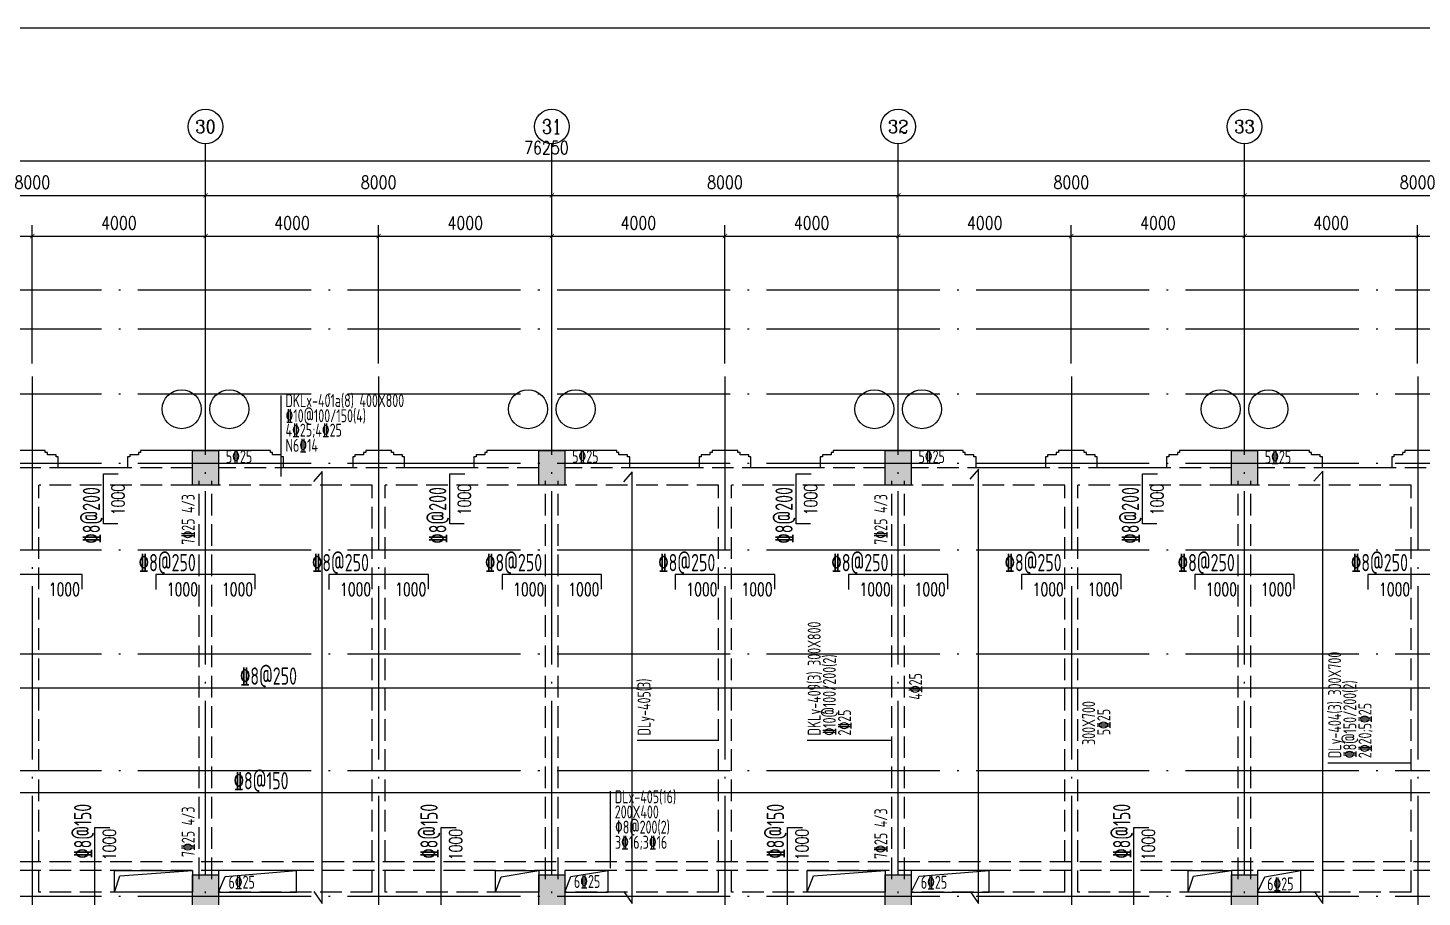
# Model space of a CAD drawing. Header units: millimetres. Extents: x 2998490 to 15040601, y 444546 to 7822218.
# Drawn here: x 14883870 to 14916075, y 7591853 to 7611914 of the extents above; entities that cross this region are included whole.
import ezdxf
from ezdxf.enums import TextEntityAlignment as Align

# ---------------------------------------------------------------- set-up
doc = ezdxf.new("R2010")
doc.units = ezdxf.units.MM
doc.header["$LTSCALE"] = 2000
doc.linetypes.add('DASH', pattern=[0.35, 0.25, -0.1])
doc.linetypes.add('DOTE', pattern=[2.42, 2, -0.2, 0.02, -0.2])
for name, color, linetype in [('3-AXIS', 3, 'Continuous'), ('3-AXIS_TEXT', 7, 'Continuous'), ('3-ban', 84, 'Continuous'), ('3-ban-rein', 1, 'Continuous'), ('3-ban-TEXT', 7, 'Continuous'), ('3-COLUMN-UP', 2, 'Continuous'), ('3-dote', 43, 'DOTE'), ('3-HATCH', 8, 'Continuous'), ('3-liang-rein-X', 54, 'Continuous'), ('3-liang-rein-Y', 130, 'Continuous'), ('3-liang-R截面-X', 50, 'Continuous'), ('3-liang-R截面-Y', 70, 'Continuous'), ('3-liang-s-1', 44, 'Continuous'), ('3-liang-xu', 120, 'DASH'), ('3-装饰线脚', 7, 'Continuous'), ('AXIS', 3, 'Continuous'), ('AXIS_TEXT', 7, 'Continuous'), ('图框', 7, 'Continuous')]:
    doc.layers.add(name, color=color, linetype=linetype)
doc.layers.add('3-零部件', color=73, linetype='Continuous', lineweight=5)
doc.styles.add('_TCH_AXIS', font='COMPLEX', dxfattribs={"bigfont": 'GBCBIG'})
doc.styles.add('COMPLEX', font='COMPLEX')
doc.styles.add('DIM_FONT', font='SIMPLEX', dxfattribs={"width": 0.8, "bigfont": 'HZTXT'})
doc.styles.add('TJ1', font='tj-romans1.shx', dxfattribs={"width": 0.8, "bigfont": 'tj-hztxt1.shx'})
doc.styles.add('TSSD_Rein', font='Tssdeng.shx', dxfattribs={"width": 0.7, "bigfont": 'hztxt.shx'})
doc.dimstyles.new('DIMN100', dxfattribs={"dimtxt": 300, "dimasz": 100, "dimexe": 250, "dimexo": 300, "dimgap": 150, "dimtad": 1, "dimdec": 0, "dimzin": 0, "dimdsep": 46, "dimtxsty": 'DIM_FONT', "dimblk": 'ARCHTICK', "dimcen": 0.09, "dimclrt": 7, "dimazin": 2, "dimtfac": 1, "dimtdec": 0, "dimtix": 1, "dimtmove": 2, "dimatfit": 3, "dimldrblk": 'ARCHTICK', "dimfxl": 0, "dimtolj": 1, "dimtzin": 0, "dimarcsym": 0})

# ---------------------------------------------------------------- blocks, each defined once
blk = doc.blocks.new('_ArchTick')
at = {"color": 0, "linetype": 'ByBlock', "const_width": 0.15}
blk.add_lwpolyline([(-0.5, -0.5), (0.5, 0.5)], dxfattribs=at)
blk = doc.blocks.new('*D650')
at = {"layer": 'AXIS', "color": 0, "lineweight": -2}
for p, q in [((14879972, 7606906), (14879972, 7608297)), ((14887972, 7606906), (14887972, 7608297)), ((14879972, 7608047), (14887972, 7608047))]:
    blk.add_line(p, q, dxfattribs=at)
at = {"layer": 'Defpoints', "color": 0}
for p in [(14887972, 7608047), (14879972, 7606606), (14887972, 7606606)]:
    blk.add_point(p, dxfattribs=at)
at = {"layer": 'AXIS', "color": 0, "lineweight": -2, "xscale": 100, "yscale": 100, "zscale": 100, "rotation": 180}
blk.add_blockref('_ArchTick', (14879972, 7608047), dxfattribs=at)
at = {"layer": 'AXIS', "color": 0, "lineweight": -2, "xscale": 100, "yscale": 100, "zscale": 100}
blk.add_blockref('_ArchTick', (14887972, 7608047), dxfattribs=at)
at = {"layer": 'AXIS', "color": 7, "insert": (14883972, 7608347), "char_height": 300, "attachment_point": 5, "style": 'DIM_FONT'}
blk.add_mtext('\\A1;8000', dxfattribs=at)
blk = doc.blocks.new('*D651')
at = {"layer": 'AXIS', "color": 0, "lineweight": -2}
for p, q in [((14887972, 7606906), (14887972, 7608297)), ((14895972, 7606906), (14895972, 7608297)), ((14887972, 7608047), (14895972, 7608047))]:
    blk.add_line(p, q, dxfattribs=at)
at = {"layer": 'Defpoints', "color": 0}
for p in [(14895972, 7608047), (14887972, 7606606), (14895972, 7606606)]:
    blk.add_point(p, dxfattribs=at)
at = {"layer": 'AXIS', "color": 0, "lineweight": -2, "xscale": 100, "yscale": 100, "zscale": 100, "rotation": 180}
blk.add_blockref('_ArchTick', (14887972, 7608047), dxfattribs=at)
at = {"layer": 'AXIS', "color": 0, "lineweight": -2, "xscale": 100, "yscale": 100, "zscale": 100}
blk.add_blockref('_ArchTick', (14895972, 7608047), dxfattribs=at)
at = {"layer": 'AXIS', "color": 7, "insert": (14891972, 7608347), "char_height": 300, "attachment_point": 5, "style": 'DIM_FONT'}
blk.add_mtext('\\A1;8000', dxfattribs=at)
blk = doc.blocks.new('*D652')
at = {"layer": 'AXIS', "color": 0, "lineweight": -2}
for p, q in [((14895972, 7606906), (14895972, 7608297)), ((14903972, 7606906), (14903972, 7608297)), ((14895972, 7608047), (14903972, 7608047))]:
    blk.add_line(p, q, dxfattribs=at)
at = {"layer": 'Defpoints', "color": 0}
for p in [(14903972, 7608047), (14895972, 7606606), (14903972, 7606606)]:
    blk.add_point(p, dxfattribs=at)
at = {"layer": 'AXIS', "color": 0, "lineweight": -2, "xscale": 100, "yscale": 100, "zscale": 100, "rotation": 180}
blk.add_blockref('_ArchTick', (14895972, 7608047), dxfattribs=at)
at = {"layer": 'AXIS', "color": 0, "lineweight": -2, "xscale": 100, "yscale": 100, "zscale": 100}
blk.add_blockref('_ArchTick', (14903972, 7608047), dxfattribs=at)
at = {"layer": 'AXIS', "color": 7, "insert": (14899972, 7608347), "char_height": 300, "attachment_point": 5, "style": 'DIM_FONT'}
blk.add_mtext('\\A1;8000', dxfattribs=at)
blk = doc.blocks.new('*D653')
at = {"layer": 'AXIS', "color": 0, "lineweight": -2}
for p, q in [((14903972, 7606906), (14903972, 7608297)), ((14911972, 7606906), (14911972, 7608297)), ((14903972, 7608047), (14911972, 7608047))]:
    blk.add_line(p, q, dxfattribs=at)
at = {"layer": 'Defpoints', "color": 0}
for p in [(14911972, 7608047), (14903972, 7606606), (14911972, 7606606)]:
    blk.add_point(p, dxfattribs=at)
at = {"layer": 'AXIS', "color": 0, "lineweight": -2, "xscale": 100, "yscale": 100, "zscale": 100, "rotation": 180}
blk.add_blockref('_ArchTick', (14903972, 7608047), dxfattribs=at)
at = {"layer": 'AXIS', "color": 0, "lineweight": -2, "xscale": 100, "yscale": 100, "zscale": 100}
blk.add_blockref('_ArchTick', (14911972, 7608047), dxfattribs=at)
at = {"layer": 'AXIS', "color": 7, "insert": (14907972, 7608347), "char_height": 300, "attachment_point": 5, "style": 'DIM_FONT'}
blk.add_mtext('\\A1;8000', dxfattribs=at)
blk = doc.blocks.new('*D654')
at = {"layer": 'AXIS', "color": 0, "lineweight": -2}
for p, q in [((14911972, 7606906), (14911972, 7608297)), ((14919972, 7606906), (14919972, 7608297)), ((14911972, 7608047), (14919972, 7608047))]:
    blk.add_line(p, q, dxfattribs=at)
at = {"layer": 'Defpoints', "color": 0}
for p in [(14919972, 7608047), (14911972, 7606606), (14919972, 7606606)]:
    blk.add_point(p, dxfattribs=at)
at = {"layer": 'AXIS', "color": 0, "lineweight": -2, "xscale": 100, "yscale": 100, "zscale": 100, "rotation": 180}
blk.add_blockref('_ArchTick', (14911972, 7608047), dxfattribs=at)
at = {"layer": 'AXIS', "color": 0, "lineweight": -2, "xscale": 100, "yscale": 100, "zscale": 100}
blk.add_blockref('_ArchTick', (14919972, 7608047), dxfattribs=at)
at = {"layer": 'AXIS', "color": 7, "insert": (14915972, 7608347), "char_height": 300, "attachment_point": 5, "style": 'DIM_FONT'}
blk.add_mtext('\\A1;8000', dxfattribs=at)
blk = doc.blocks.new('*D661')
at = {"layer": 'AXIS', "color": 0, "lineweight": -2}
for p, q in [((14857722, 7606106), (14857722, 7609097)), ((14857722, 7608847), (14933972, 7608847)), ((14933972, 7606106), (14933972, 7609097))]:
    blk.add_line(p, q, dxfattribs=at)
at = {"layer": 'Defpoints', "color": 0}
for p in [(14933972, 7608847), (14857722, 7605806), (14933972, 7605806)]:
    blk.add_point(p, dxfattribs=at)
at = {"layer": 'AXIS', "color": 0, "lineweight": -2, "xscale": 100, "yscale": 100, "zscale": 100, "rotation": 180}
blk.add_blockref('_ArchTick', (14857722, 7608847), dxfattribs=at)
at = {"layer": 'AXIS', "color": 0, "lineweight": -2, "xscale": 100, "yscale": 100, "zscale": 100}
blk.add_blockref('_ArchTick', (14933972, 7608847), dxfattribs=at)
at = {"layer": 'AXIS', "color": 7, "insert": (14895847, 7609147), "char_height": 300, "attachment_point": 5, "style": 'DIM_FONT'}
blk.add_mtext('\\A1;76250', dxfattribs=at)
blk = doc.blocks.new('_AXISO')
blk.add_circle((0, 0), 0.5)
at = {"layer": '3-AXIS_TEXT', "style": 'COMPLEX', "width": 1.041667}
blk.add_attdef('A', text='', height=0.56, dxfattribs=at).set_placement((-0.25, -0.28), (0.25, -0.28), align=Align.FIT)
blk = doc.blocks.new('*D1532')
at = {"layer": '3-零部件', "color": 0, "lineweight": -2}
for p, q in [((14879972, 7604804), (14879972, 7607359)), ((14883972, 7604168), (14883972, 7607359)), ((14879972, 7607109), (14883972, 7607109))]:
    blk.add_line(p, q, dxfattribs=at)
at = {"layer": 'Defpoints', "color": 0}
for p in [(14883972, 7607109), (14879972, 7604504), (14883972, 7603868)]:
    blk.add_point(p, dxfattribs=at)
at = {"layer": '3-零部件', "color": 0, "lineweight": -2, "xscale": 100, "yscale": 100, "zscale": 100, "rotation": 180}
blk.add_blockref('_ArchTick', (14879972, 7607109), dxfattribs=at)
at = {"layer": '3-零部件', "color": 0, "lineweight": -2, "xscale": 100, "yscale": 100, "zscale": 100}
blk.add_blockref('_ArchTick', (14883972, 7607109), dxfattribs=at)
at = {"layer": '3-零部件', "color": 7, "insert": (14881972, 7607409), "char_height": 300, "attachment_point": 5, "style": 'DIM_FONT'}
blk.add_mtext('\\A1;4000', dxfattribs=at)
blk = doc.blocks.new('*D1533')
at = {"layer": '3-零部件', "color": 0, "lineweight": -2}
for p, q in [((14883972, 7604168), (14883972, 7607359)), ((14887972, 7605601), (14887972, 7607359)), ((14883972, 7607109), (14887972, 7607109))]:
    blk.add_line(p, q, dxfattribs=at)
at = {"layer": 'Defpoints', "color": 0}
for p in [(14887972, 7607109), (14887972, 7605301), (14883972, 7603868)]:
    blk.add_point(p, dxfattribs=at)
at = {"layer": '3-零部件', "color": 0, "lineweight": -2, "xscale": 100, "yscale": 100, "zscale": 100, "rotation": 180}
blk.add_blockref('_ArchTick', (14883972, 7607109), dxfattribs=at)
at = {"layer": '3-零部件', "color": 0, "lineweight": -2, "xscale": 100, "yscale": 100, "zscale": 100}
blk.add_blockref('_ArchTick', (14887972, 7607109), dxfattribs=at)
at = {"layer": '3-零部件', "color": 7, "insert": (14885972, 7607409), "char_height": 300, "attachment_point": 5, "style": 'DIM_FONT'}
blk.add_mtext('\\A1;4000', dxfattribs=at)
blk = doc.blocks.new('*D1534')
at = {"layer": '3-零部件', "color": 0, "lineweight": -2}
for p, q in [((14887972, 7605601), (14887972, 7607359)), ((14891972, 7604168), (14891972, 7607359)), ((14887972, 7607109), (14891972, 7607109))]:
    blk.add_line(p, q, dxfattribs=at)
at = {"layer": 'Defpoints', "color": 0}
for p in [(14891972, 7607109), (14887972, 7605301), (14891972, 7603868)]:
    blk.add_point(p, dxfattribs=at)
at = {"layer": '3-零部件', "color": 0, "lineweight": -2, "xscale": 100, "yscale": 100, "zscale": 100, "rotation": 180}
blk.add_blockref('_ArchTick', (14887972, 7607109), dxfattribs=at)
at = {"layer": '3-零部件', "color": 0, "lineweight": -2, "xscale": 100, "yscale": 100, "zscale": 100}
blk.add_blockref('_ArchTick', (14891972, 7607109), dxfattribs=at)
at = {"layer": '3-零部件', "color": 7, "insert": (14889972, 7607409), "char_height": 300, "attachment_point": 5, "style": 'DIM_FONT'}
blk.add_mtext('\\A1;4000', dxfattribs=at)
blk = doc.blocks.new('*D1535')
at = {"layer": '3-零部件', "color": 0, "lineweight": -2}
for p, q in [((14891972, 7604168), (14891972, 7607359)), ((14895972, 7605263), (14895972, 7607359)), ((14891972, 7607109), (14895972, 7607109))]:
    blk.add_line(p, q, dxfattribs=at)
at = {"layer": 'Defpoints', "color": 0}
for p in [(14895972, 7607109), (14895972, 7604963), (14891972, 7603868)]:
    blk.add_point(p, dxfattribs=at)
at = {"layer": '3-零部件', "color": 0, "lineweight": -2, "xscale": 100, "yscale": 100, "zscale": 100, "rotation": 180}
blk.add_blockref('_ArchTick', (14891972, 7607109), dxfattribs=at)
at = {"layer": '3-零部件', "color": 0, "lineweight": -2, "xscale": 100, "yscale": 100, "zscale": 100}
blk.add_blockref('_ArchTick', (14895972, 7607109), dxfattribs=at)
at = {"layer": '3-零部件', "color": 7, "insert": (14893972, 7607409), "char_height": 300, "attachment_point": 5, "style": 'DIM_FONT'}
blk.add_mtext('\\A1;4000', dxfattribs=at)
blk = doc.blocks.new('*D1536')
at = {"layer": '3-零部件', "color": 0, "lineweight": -2}
for p, q in [((14895972, 7605263), (14895972, 7607359)), ((14899972, 7604168), (14899972, 7607359)), ((14895972, 7607109), (14899972, 7607109))]:
    blk.add_line(p, q, dxfattribs=at)
at = {"layer": 'Defpoints', "color": 0}
for p in [(14899972, 7607109), (14895972, 7604963), (14899972, 7603868)]:
    blk.add_point(p, dxfattribs=at)
at = {"layer": '3-零部件', "color": 0, "lineweight": -2, "xscale": 100, "yscale": 100, "zscale": 100, "rotation": 180}
blk.add_blockref('_ArchTick', (14895972, 7607109), dxfattribs=at)
at = {"layer": '3-零部件', "color": 0, "lineweight": -2, "xscale": 100, "yscale": 100, "zscale": 100}
blk.add_blockref('_ArchTick', (14899972, 7607109), dxfattribs=at)
at = {"layer": '3-零部件', "color": 7, "insert": (14897972, 7607409), "char_height": 300, "attachment_point": 5, "style": 'DIM_FONT'}
blk.add_mtext('\\A1;4000', dxfattribs=at)
blk = doc.blocks.new('*D1537')
at = {"layer": '3-零部件', "color": 0, "lineweight": -2}
for p, q in [((14899972, 7604168), (14899972, 7607359)), ((14903972, 7605701), (14903972, 7607359)), ((14899972, 7607109), (14903972, 7607109))]:
    blk.add_line(p, q, dxfattribs=at)
at = {"layer": 'Defpoints', "color": 0}
for p in [(14903972, 7607109), (14903972, 7605401), (14899972, 7603868)]:
    blk.add_point(p, dxfattribs=at)
at = {"layer": '3-零部件', "color": 0, "lineweight": -2, "xscale": 100, "yscale": 100, "zscale": 100, "rotation": 180}
blk.add_blockref('_ArchTick', (14899972, 7607109), dxfattribs=at)
at = {"layer": '3-零部件', "color": 0, "lineweight": -2, "xscale": 100, "yscale": 100, "zscale": 100}
blk.add_blockref('_ArchTick', (14903972, 7607109), dxfattribs=at)
at = {"layer": '3-零部件', "color": 7, "insert": (14901972, 7607409), "char_height": 300, "attachment_point": 5, "style": 'DIM_FONT'}
blk.add_mtext('\\A1;4000', dxfattribs=at)
blk = doc.blocks.new('*D1538')
at = {"layer": '3-零部件', "color": 0, "lineweight": -2}
for p, q in [((14903972, 7605701), (14903972, 7607359)), ((14907972, 7604168), (14907972, 7607359)), ((14903972, 7607109), (14907972, 7607109))]:
    blk.add_line(p, q, dxfattribs=at)
at = {"layer": 'Defpoints', "color": 0}
for p in [(14907972, 7607109), (14903972, 7605401), (14907972, 7603868)]:
    blk.add_point(p, dxfattribs=at)
at = {"layer": '3-零部件', "color": 0, "lineweight": -2, "xscale": 100, "yscale": 100, "zscale": 100, "rotation": 180}
blk.add_blockref('_ArchTick', (14903972, 7607109), dxfattribs=at)
at = {"layer": '3-零部件', "color": 0, "lineweight": -2, "xscale": 100, "yscale": 100, "zscale": 100}
blk.add_blockref('_ArchTick', (14907972, 7607109), dxfattribs=at)
at = {"layer": '3-零部件', "color": 7, "insert": (14905972, 7607409), "char_height": 300, "attachment_point": 5, "style": 'DIM_FONT'}
blk.add_mtext('\\A1;4000', dxfattribs=at)
blk = doc.blocks.new('*D1539')
at = {"layer": '3-零部件', "color": 0, "lineweight": -2}
for p, q in [((14907972, 7604168), (14907972, 7607359)), ((14911972, 7605575), (14911972, 7607359)), ((14907972, 7607109), (14911972, 7607109))]:
    blk.add_line(p, q, dxfattribs=at)
at = {"layer": 'Defpoints', "color": 0}
for p in [(14911972, 7607109), (14911972, 7605275), (14907972, 7603868)]:
    blk.add_point(p, dxfattribs=at)
at = {"layer": '3-零部件', "color": 0, "lineweight": -2, "xscale": 100, "yscale": 100, "zscale": 100, "rotation": 180}
blk.add_blockref('_ArchTick', (14907972, 7607109), dxfattribs=at)
at = {"layer": '3-零部件', "color": 0, "lineweight": -2, "xscale": 100, "yscale": 100, "zscale": 100}
blk.add_blockref('_ArchTick', (14911972, 7607109), dxfattribs=at)
at = {"layer": '3-零部件', "color": 7, "insert": (14909972, 7607409), "char_height": 300, "attachment_point": 5, "style": 'DIM_FONT'}
blk.add_mtext('\\A1;4000', dxfattribs=at)
blk = doc.blocks.new('*D1540')
at = {"layer": '3-零部件', "color": 0, "lineweight": -2}
for p, q in [((14911972, 7605575), (14911972, 7607359)), ((14915972, 7604168), (14915972, 7607359)), ((14911972, 7607109), (14915972, 7607109))]:
    blk.add_line(p, q, dxfattribs=at)
at = {"layer": 'Defpoints', "color": 0}
for p in [(14915972, 7607109), (14911972, 7605275), (14915972, 7603868)]:
    blk.add_point(p, dxfattribs=at)
at = {"layer": '3-零部件', "color": 0, "lineweight": -2, "xscale": 100, "yscale": 100, "zscale": 100, "rotation": 180}
blk.add_blockref('_ArchTick', (14911972, 7607109), dxfattribs=at)
at = {"layer": '3-零部件', "color": 0, "lineweight": -2, "xscale": 100, "yscale": 100, "zscale": 100}
blk.add_blockref('_ArchTick', (14915972, 7607109), dxfattribs=at)
at = {"layer": '3-零部件', "color": 7, "insert": (14913972, 7607409), "char_height": 300, "attachment_point": 5, "style": 'DIM_FONT'}
blk.add_mtext('\\A1;4000', dxfattribs=at)
blk = doc.blocks.new('*D1541')
at = {"layer": '3-零部件', "color": 0, "lineweight": -2}
for p, q in [((14915972, 7604168), (14915972, 7607359)), ((14919972, 7605639), (14919972, 7607359)), ((14915972, 7607109), (14919972, 7607109))]:
    blk.add_line(p, q, dxfattribs=at)
at = {"layer": 'Defpoints', "color": 0}
for p in [(14919972, 7607109), (14919972, 7605339), (14915972, 7603868)]:
    blk.add_point(p, dxfattribs=at)
at = {"layer": '3-零部件', "color": 0, "lineweight": -2, "xscale": 100, "yscale": 100, "zscale": 100, "rotation": 180}
blk.add_blockref('_ArchTick', (14915972, 7607109), dxfattribs=at)
at = {"layer": '3-零部件', "color": 0, "lineweight": -2, "xscale": 100, "yscale": 100, "zscale": 100}
blk.add_blockref('_ArchTick', (14919972, 7607109), dxfattribs=at)
at = {"layer": '3-零部件', "color": 7, "insert": (14917972, 7607409), "char_height": 300, "attachment_point": 5, "style": 'DIM_FONT'}
blk.add_mtext('\\A1;4000', dxfattribs=at)

msp = doc.modelspace()

# ---------------------------------------------------------------- hatches: boundary and pattern name
at = {"layer": '3-HATCH'}
for points in [[(14888272.2, 7601363.1), (14887672.2, 7601363.1), (14887672.2, 7602163.1), (14888272.2, 7602163.1)], [(14896272.2, 7601363.1), (14895672.2, 7601363.1), (14895672.2, 7602163.1), (14896272.2, 7602163.1)], [(14904272.2, 7601363.1), (14903672.2, 7601363.1), (14903672.2, 7602163.1), (14904272.2, 7602163.1)], [(14912272.2, 7601363.1), (14911672.2, 7601363.1), (14911672.2, 7602163.1), (14912272.2, 7602163.1)], [(14888272.2, 7591563.1), (14887672.2, 7591563.1), (14887672.2, 7592363.1), (14888272.2, 7592363.1)], [(14896272.2, 7591563.1), (14895672.2, 7591563.1), (14895672.2, 7592363.1), (14896272.2, 7592363.1)], [(14904272.2, 7591563.1), (14903672.2, 7591563.1), (14903672.2, 7592363.1), (14904272.2, 7592363.1)], [(14912272.2, 7591563.1), (14911672.2, 7591563.1), (14911672.2, 7592363.1), (14912272.2, 7592363.1)]]:
    msp.add_hatch(color=256, dxfattribs=at).paths.add_polyline_path(points)

# ---------------------------------------------------------------- linework, layer by layer
at = {"layer": '3-AXIS', "color": 15, "linetype": 'DOTE'}
for p, q in [((14887972.2, 7577863.1), (14887972.2, 7606518)), ((14895972.2, 7577863.1), (14895972.2, 7606518)), ((14903972.2, 7577863.1), (14903972.2, 7606518)), ((14911972.2, 7577863.1), (14911972.2, 7606518)), ((14933972.2, 7605863.1), (14854749, 7605863.1)), ((14933972.2, 7604963.1), (14854749, 7604963.1)), ((14933972.2, 7603463.1), (14854749, 7603463.1)), ((14933972.2, 7601863.1), (14854749, 7601863.1)), ((14933972.2, 7599863.1), (14854749, 7599863.1)), ((14933972.2, 7597463.1), (14854749, 7597463.1)), ((14933972.2, 7594763.1), (14854749, 7594763.1)), ((14933972.2, 7591863.1), (14854749, 7591863.1))]:
    msp.add_line(p, q, dxfattribs=at)
at = {"layer": '3-ban-rein'}
for points in [[(14885950.7, 7600470.6), (14885612.8, 7600470.6), (14885612.8, 7601620.6), (14885958.8, 7601620.6)], [(14890473.5, 7591979.2), (14890666.9, 7591705.5), (14890666.9, 7601673.8), (14890463.8, 7601444.4)], [(14893950.7, 7600470.6), (14893612.8, 7600470.6), (14893612.8, 7601620.6), (14893958.8, 7601620.6)], [(14897634.5, 7591979.2), (14897828, 7591705.5), (14897828, 7601666.8), (14897624.9, 7601437.4)], [(14901950.7, 7600470.6), (14901612.8, 7600470.6), (14901612.8, 7601620.6), (14901958.8, 7601620.6)], [(14905634.5, 7591979.2), (14905828, 7591705.5), (14905828, 7601730.3), (14905624.9, 7601500.9)], [(14909950.7, 7600470.6), (14909612.8, 7600470.6), (14909612.8, 7601620.6), (14909958.8, 7601620.6)], [(14913584.5, 7591979.2), (14913778, 7591705.5), (14913778, 7601684.2), (14913574.9, 7601454.9)], [(14885122.3, 7598957.4), (14885122.3, 7599295.3), (14882822.3, 7599295.3), (14882822.3, 7598949.3)], [(14889122.3, 7598957.4), (14889122.3, 7599295.3), (14886822.3, 7599295.3), (14886822.3, 7598949.3)], [(14893122.3, 7598957.4), (14893122.3, 7599295.3), (14890822.3, 7599295.3), (14890822.3, 7598949.3)], [(14897122.3, 7598957.4), (14897122.3, 7599295.3), (14894822.3, 7599295.3), (14894822.3, 7598949.3)], [(14901122.3, 7598957.4), (14901122.3, 7599295.3), (14898822.3, 7599295.3), (14898822.3, 7598949.3)], [(14905122.3, 7598957.4), (14905122.3, 7599295.3), (14902822.3, 7599295.3), (14902822.3, 7598949.3)], [(14909122.3, 7598957.4), (14909122.3, 7599295.3), (14906822.3, 7599295.3), (14906822.3, 7598949.3)], [(14913122.3, 7598957.4), (14913122.3, 7599295.3), (14910822.3, 7599295.3), (14910822.3, 7598949.3)], [(14917122.3, 7598957.4), (14917122.3, 7599295.3), (14914822.3, 7599295.3), (14914822.3, 7598949.3)], [(14921361.6, 7596339.1), (14921361.6, 7596677), (14857525, 7596677), (14857525, 7596331)], [(14919910.3, 7594454.9), (14920184, 7594261.5), (14857522.9, 7594261.5), (14857752.2, 7594464.6)], [(14885750.8, 7590663.1), (14885412.9, 7590663.1), (14885412.9, 7593460.7), (14885758.9, 7593460.7)], [(14893750.8, 7590663.1), (14893412.9, 7590663.1), (14893412.9, 7593460.7), (14893758.9, 7593460.7)], [(14901750.8, 7590663.1), (14901412.9, 7590663.1), (14901412.9, 7593460.7), (14901758.9, 7593460.7)], [(14909750.8, 7590663.1), (14909412.9, 7590663.1), (14909412.9, 7593460.7), (14909758.9, 7593460.7)]]:
    msp.add_lwpolyline(points, dxfattribs=at)
at = {"layer": '3-COLUMN-UP'}
for points in [[(14888272.2, 7601363.1), (14887672.2, 7601363.1), (14887672.2, 7602163.1), (14888272.2, 7602163.1)], [(14896272.2, 7601363.1), (14895672.2, 7601363.1), (14895672.2, 7602163.1), (14896272.2, 7602163.1)], [(14904272.2, 7601363.1), (14903672.2, 7601363.1), (14903672.2, 7602163.1), (14904272.2, 7602163.1)], [(14912272.2, 7601363.1), (14911672.2, 7601363.1), (14911672.2, 7602163.1), (14912272.2, 7602163.1)], [(14888272.2, 7591563.1), (14887672.2, 7591563.1), (14887672.2, 7592363.1), (14888272.2, 7592363.1)], [(14896272.2, 7591563.1), (14895672.2, 7591563.1), (14895672.2, 7592363.1), (14896272.2, 7592363.1)], [(14904272.2, 7591563.1), (14903672.2, 7591563.1), (14903672.2, 7592363.1), (14904272.2, 7592363.1)], [(14912272.2, 7591563.1), (14911672.2, 7591563.1), (14911672.2, 7592363.1), (14912272.2, 7592363.1)]]:
    msp.add_lwpolyline(points, close=True, dxfattribs=at)
at = {"layer": '3-dote'}
for p, q in [((14883972.2, 7603868.3), (14883972.2, 7575686.7)), ((14891972.2, 7603868.3), (14891972.2, 7575686.7)), ((14899972.2, 7603868.3), (14899972.2, 7575686.7)), ((14907972.2, 7603868.3), (14907972.2, 7575686.7)), ((14915972.2, 7603868.3), (14915972.2, 7575686.7))]:
    msp.add_line(p, q, dxfattribs=at)
at = {"layer": '3-liang-R截面-X'}
for p, q in [((14889708.7, 7603429.9), (14889708.7, 7601563.1)), ((14897318.3, 7594297.8), (14897318.3, 7592520.7))]:
    msp.add_line(p, q, dxfattribs=at)
at = {"layer": '3-liang-R截面-Y'}
for p, q in [((14897942.1, 7595477.3), (14899822.1, 7595477.3)), ((14901873.3, 7595477.3), (14903822.2, 7595477.3)), ((14913895.6, 7594955.2), (14915822.1, 7594955.2))]:
    msp.add_line(p, q, dxfattribs=at)
at = {"layer": '3-liang-s-1'}
for points in [[(14887972.1, 7602163.1), (14886472.1, 7602163.1), (14886472.1, 7602113.1), (14886422.1, 7602113.1), (14886422.1, 7602063.1), (14886222.1, 7602063.1), (14886222.1, 7602013.1), (14886172.1, 7602013.1), (14886172.1, 7601763.1), (14884572.1, 7601763.1), (14884572.1, 7602013.1), (14884522.1, 7602013.1), (14884522.1, 7602063.1), (14884322.1, 7602063.1), (14884322.1, 7602113.1), (14884272.1, 7602113.1), (14884272.1, 7602163.1), (14883672.1, 7602163.1)], [(14895972.1, 7602163.1), (14894472.1, 7602163.1), (14894472.1, 7602113.1), (14894422.1, 7602113.1), (14894422.1, 7602063.1), (14894222.1, 7602063.1), (14894222.1, 7602013.1), (14894172.1, 7602013.1), (14894172.1, 7601763.1), (14892572.1, 7601763.1), (14892572.1, 7602013.1), (14892522.1, 7602013.1), (14892522.1, 7602063.1), (14892322.1, 7602063.1), (14892322.1, 7602113.1), (14892272.1, 7602113.1), (14892272.1, 7602163.1), (14891672.1, 7602163.1), (14891672.1, 7602113.1), (14891622.1, 7602113.1), (14891622.1, 7602063.1), (14891422.1, 7602063.1), (14891422.1, 7602013.1), (14891372.1, 7602013.1), (14891372.1, 7601763.1), (14889772.1, 7601763.1), (14889772.1, 7602013.1), (14889722.1, 7602013.1), (14889722.1, 7602063.1), (14889522.1, 7602063.4), (14889522.1, 7602113.1), (14889472.1, 7602113.1), (14889472.1, 7602163.1), (14887972.1, 7602163.1)], [(14903972.1, 7602163.1), (14902472.1, 7602163.1), (14902472.1, 7602113.1), (14902422.1, 7602113.1), (14902422.1, 7602063.1), (14902222.1, 7602063.1), (14902222.1, 7602013.1), (14902172.1, 7602013.1), (14902172.1, 7601763.1), (14900572.1, 7601763.1), (14900572.1, 7602013.1), (14900522.1, 7602013.1), (14900522.1, 7602063.1), (14900322.1, 7602063.1), (14900322.1, 7602113.1), (14900272.1, 7602113.1), (14900272.1, 7602163.1), (14899672.1, 7602163.1), (14899672.1, 7602113.1), (14899622.1, 7602113.1), (14899622.1, 7602063.1), (14899422.1, 7602063.1), (14899422.1, 7602013.1), (14899372.1, 7602013.1), (14899372.1, 7601763.1), (14897772.1, 7601763.1), (14897772.1, 7602013.1), (14897722.1, 7602013.1), (14897722.1, 7602063.1), (14897522.1, 7602063.4), (14897522.1, 7602113.1), (14897472.1, 7602113.1), (14897472.1, 7602163.1), (14895972.1, 7602163.1)], [(14911972.1, 7602163.1), (14910472.1, 7602163.1), (14910472.1, 7602113.1), (14910422.1, 7602113.1), (14910422.1, 7602063.1), (14910222.1, 7602063.1), (14910222.1, 7602013.1), (14910172.1, 7602013.1), (14910172.1, 7601763.1), (14908572.1, 7601763.1), (14908572.1, 7602013.1), (14908522.1, 7602013.1), (14908522.1, 7602063.1), (14908322.1, 7602063.1), (14908322.1, 7602113.1), (14908272.1, 7602113.1), (14908272.1, 7602163.1), (14907672.1, 7602163.1), (14907672.1, 7602113.1), (14907622.1, 7602113.1), (14907622.1, 7602063.1), (14907422.1, 7602063.1), (14907422.1, 7602013.1), (14907372.1, 7602013.1), (14907372.1, 7601763.1), (14905772.1, 7601763.1), (14905772.1, 7602013.1), (14905722.1, 7602013.1), (14905722.1, 7602063.1), (14905522.1, 7602063.4), (14905522.1, 7602113.1), (14905472.1, 7602113.1), (14905472.1, 7602163.1), (14903972.1, 7602163.1)], [(14916272.1, 7602163.1), (14915672.1, 7602163.1), (14915672.1, 7602113.1), (14915622.1, 7602113.1), (14915622.1, 7602063.1), (14915422.1, 7602063.1), (14915422.1, 7602013.1), (14915372.1, 7602013.1), (14915372.1, 7601763.1), (14913772.1, 7601763.1), (14913772.1, 7602013.1), (14913722.1, 7602013.1), (14913722.1, 7602063.1), (14913522.1, 7602063.4), (14913522.1, 7602113.1), (14913472.1, 7602113.1), (14913472.1, 7602163.1), (14911972.1, 7602163.1)], [(14885872.2, 7591963.1), (14885996.6, 7592342.7), (14887672.2, 7592463.1)], [(14888272.2, 7591963.1), (14888425.9, 7592331.8), (14890072.2, 7592463.1)], [(14894672.2, 7591963.1), (14894802.4, 7592322.8), (14895672.2, 7592463.1)], [(14896272.2, 7591963.1), (14896414, 7592325.7), (14897272.2, 7592463.1)], [(14901872.2, 7591963.1), (14902016.6, 7592346.3), (14903672.2, 7592463.1)], [(14904272.2, 7591963.1), (14904460.9, 7592337.4), (14906072.2, 7592463.1)], [(14910672.2, 7591963.1), (14910791.6, 7592338.8), (14911672.2, 7592463.1)], [(14912272.2, 7591963.1), (14912440.5, 7592319.5), (14913272.2, 7592463.1)]]:
    msp.add_lwpolyline(points, dxfattribs=at)
for points in [[(14885872.2, 7592463.1), (14887672.2, 7592463.1), (14887672.2, 7591963.1), (14885872.2, 7591963.1)], [(14888272.2, 7591963.1), (14890072.2, 7591963.1), (14890072.2, 7592463.1), (14888272.2, 7592463.1)], [(14895672.2, 7591963.1), (14894672.2, 7591963.1), (14894672.2, 7592463.1), (14895672.2, 7592463.1)], [(14896272.2, 7591963.1), (14897272.2, 7591963.1), (14897272.2, 7592463.1), (14896272.2, 7592463.1)], [(14901872.2, 7592463.1), (14903672.2, 7592463.1), (14903672.2, 7591963.1), (14901872.2, 7591963.1)], [(14904272.2, 7591963.1), (14906072.2, 7591963.1), (14906072.2, 7592463.1), (14904272.2, 7592463.1)], [(14910672.2, 7592463.1), (14911672.2, 7592463.1), (14911672.2, 7591963.1), (14910672.2, 7591963.1)], [(14912272.2, 7591963.1), (14913272.2, 7591963.1), (14913272.2, 7592463.1), (14912272.2, 7592463.1)]]:
    msp.add_lwpolyline(points, close=True, dxfattribs=at)
at = {"layer": '3-liang-xu'}
for p, q in [((14887672.2, 7601763.1), (14880272.2, 7601763.1)), ((14895672.2, 7601763.1), (14888272.2, 7601763.1)), ((14903672.2, 7601763.1), (14896272.2, 7601763.1)), ((14911672.2, 7601763.1), (14904272.2, 7601763.1)), ((14919672.2, 7601763.1), (14912272.2, 7601763.1)), ((14887822.2, 7592263.1), (14887822.2, 7601463.1)), ((14888122.2, 7592263.1), (14888122.2, 7601463.1)), ((14895822.2, 7592263.1), (14895822.2, 7601463.1)), ((14896122.2, 7592263.1), (14896122.2, 7601463.1)), ((14903822.2, 7592263.1), (14903822.2, 7601463.1)), ((14904122.2, 7592263.1), (14904122.2, 7601463.1)), ((14911822.2, 7592263.1), (14911822.2, 7601463.1)), ((14912122.2, 7592263.1), (14912122.2, 7601463.1)), ((14887672.2, 7601363.1), (14884122.2, 7601363.1)), ((14884122.2, 7591963.1), (14884122.2, 7601363.1)), ((14891822.2, 7601363.1), (14888272.2, 7601363.1)), ((14891822.2, 7591963.1), (14891822.2, 7601363.1)), ((14895672.2, 7601363.1), (14892122.2, 7601363.1)), ((14892122.2, 7591963.1), (14892122.2, 7601363.1)), ((14899822.2, 7601363.1), (14896272.2, 7601363.1)), ((14899822.2, 7591963.1), (14899822.2, 7601363.1)), ((14903672.2, 7601363.1), (14900122.2, 7601363.1)), ((14900122.2, 7591963.1), (14900122.2, 7601363.1)), ((14907822.2, 7601363.1), (14904272.2, 7601363.1)), ((14907822.2, 7591963.1), (14907822.2, 7601363.1)), ((14911672.2, 7601363.1), (14908122.2, 7601363.1)), ((14908122.2, 7591963.1), (14908122.2, 7601363.1)), ((14915822.2, 7601363.1), (14912272.2, 7601363.1)), ((14915822.2, 7591963.1), (14915822.2, 7601363.1)), ((14919872.2, 7592663.1), (14857722.2, 7592663.1)), ((14919872.2, 7592463.1), (14857722.2, 7592463.1)), ((14887672.2, 7591963.1), (14884122.2, 7591963.1)), ((14891822.2, 7591963.1), (14888272.2, 7591963.1)), ((14895672.2, 7591963.1), (14892122.2, 7591963.1)), ((14899822.2, 7591963.1), (14896272.2, 7591963.1)), ((14903672.2, 7591963.1), (14900122.2, 7591963.1)), ((14907822.2, 7591963.1), (14904272.2, 7591963.1)), ((14911672.2, 7591963.1), (14908122.2, 7591963.1)), ((14915822.2, 7591963.1), (14912272.2, 7591963.1))]:
    msp.add_line(p, q, dxfattribs=at)
at = {"layer": '3-装饰线脚'}
for centre in [(14887422.2, 7603113.1), (14888522.2, 7603113.1), (14895422.2, 7603113.1), (14896522.2, 7603113.1), (14903422.2, 7603113.1), (14904522.2, 7603113.1), (14911422.2, 7603113.1), (14912522.2, 7603113.1)]:
    msp.add_circle(centre, 450, dxfattribs=at)
at = {"layer": 'AXIS'}
for p, q in [((14887972.2, 7606606.3), (14887972.2, 7609235.8)), ((14895972.2, 7606606.3), (14895972.2, 7609235.8)), ((14903972.2, 7606606.3), (14903972.2, 7609235.8)), ((14911972.2, 7606606.3), (14911972.2, 7609235.8))]:
    msp.add_line(p, q, dxfattribs=at)
at = {"layer": '图框'}
msp.add_line((14844494.6, 7611913.6), (14951894.6, 7611913.6), dxfattribs=at)

# ---------------------------------------------------------------- block references
at = {"layer": 'AXIS'}
ref = msp.add_blockref('_AXISO', (14887972.2, 7609635.8), dxfattribs=dict(at, xscale=800, yscale=800, zscale=800))
ref.add_attrib('A', '30', dxfattribs={"layer": 'AXIS_TEXT', "height": 300.65, "style": '_TCH_AXIS'}).set_placement((14887736, 7609485.5), (14888208.4, 7609485.5), align=Align.FIT)
ref = msp.add_blockref('_AXISO', (14895972.2, 7609635.8), dxfattribs=dict(at, xscale=800, yscale=800, zscale=800))
ref.add_attrib('A', '31', dxfattribs={"layer": 'AXIS_TEXT', "height": 336, "style": '_TCH_AXIS'}).set_placement((14895748.2, 7609467.8), (14896196.2, 7609467.8), align=Align.FIT)
ref = msp.add_blockref('_AXISO', (14903972.2, 7609635.8), dxfattribs=dict(at, xscale=800, yscale=800, zscale=800))
ref.add_attrib('A', '32', dxfattribs={"layer": 'AXIS_TEXT', "height": 300.65, "style": '_TCH_AXIS'}).set_placement((14903736, 7609485.5), (14904208.4, 7609485.5), align=Align.FIT)
ref = msp.add_blockref('_AXISO', (14911972.2, 7609635.8), dxfattribs=dict(at, xscale=800, yscale=800, zscale=800))
ref.add_attrib('A', '33', dxfattribs={"layer": 'AXIS_TEXT', "height": 300.65, "style": '_TCH_AXIS'}).set_placement((14911736, 7609485.5), (14912208.4, 7609485.5), align=Align.FIT)

# ---------------------------------------------------------------- texts
at = {"layer": '3-ban', "style": 'TSSD_Rein', "width": 0.7}
for s, rotation, p in [('%%1328@200', 89.99419, (14885535.7, 7600009.5, -5065)), ('%%1328@200', 89.99419, (14893535.7, 7600009.5, -5065)), ('%%1328@200', 89.99419, (14901535.7, 7600009.5, -5065)), ('%%1328@200', 89.99419, (14909535.7, 7600009.5, -5065)), ('%%1328@250', 0.00581, (14886429.8, 7599372.3, -5065)), ('%%1328@250', 0.00581, (14890429.8, 7599372.3, -5065)), ('%%1328@250', 0.00581, (14894429.8, 7599372.3, -5065)), ('%%1328@250', 0.00581, (14898429.8, 7599372.3, -5065)), ('%%1328@250', 0.00581, (14902429.8, 7599372.3, -5065)), ('%%1328@250', 0.00581, (14906429.8, 7599372.3, -5065)), ('%%1328@250', 0.00581, (14910429.8, 7599372.3, -5065)), ('%%1328@250', 0.00581, (14914429.8, 7599372.3, -5065)), ('%%1328@250', 0.00581, (14888767.6, 7596753.9, -5065)), ('%%1328@150', 0.00581, (14888620.7, 7594338.4, -5065)), ('%%1328@150', 89.99419, (14885335.8, 7592736.7, -5065)), ('%%1328@150', 89.99419, (14893335.8, 7592736.7, -5065)), ('%%1328@150', 89.99419, (14901335.8, 7592736.7, -5065)), ('%%1328@150', 89.99419, (14909335.8, 7592736.7, -5065))]:
    msp.add_text(s, height=400, rotation=rotation, dxfattribs=at).set_placement(p)
at = {"layer": '3-ban-TEXT', "style": 'TJ1', "width": 0.7}
for p in [(14886102.7, 7600667.6), (14894102.7, 7600667.6), (14902102.7, 7600667.6), (14910102.7, 7600667.6), (14885902.7, 7592705.7), (14893902.7, 7592705.7), (14901902.7, 7592705.7), (14909902.7, 7592705.7)]:
    msp.add_text('1000', height=300, rotation=90, dxfattribs=at).set_placement(p)
for p in [(14884351.9, 7598805.4), (14887078.9, 7598805.4), (14888351.9, 7598805.4), (14891078.9, 7598805.4), (14892351.9, 7598805.4), (14895078.9, 7598805.4), (14896351.9, 7598805.4), (14899078.9, 7598805.4), (14900351.9, 7598805.4), (14903078.9, 7598805.4), (14904351.9, 7598805.4), (14907078.9, 7598805.4), (14908351.9, 7598805.4), (14911078.9, 7598805.4), (14912351.9, 7598805.4), (14915078.9, 7598805.4)]:
    msp.add_text('1000', height=300, dxfattribs=at).set_placement(p)
at = {"layer": '3-liang-rein-X', "style": 'TSSD_Rein', "width": 0.7}
for s, p in [('%%13210@100/150(4)', (14889821.6, 7602812.2)), ('4%%13225;4%%13225', (14889821.6, 7602479.9)), ('N6%%13214', (14889821.6, 7602129.9)), ('5%%13225', (14888442.2, 7601869.7)), ('5%%13225', (14896442.2, 7601872.2)), ('5%%13225', (14904442.2, 7601868.5)), ('5%%13225', (14912442.2, 7601862.1)), ('%%1308@200(2)', (14897431.2, 7593317.7)), ('3%%13216;3%%13216', (14897431.2, 7592967.7)), ('6%%13225', (14888504, 7592047.7)), ('6%%13225', (14896483.4, 7592063.1)), ('6%%13225', (14904495.8, 7592044.8)), ('6%%13225', (14912495.7, 7592005.6))]:
    msp.add_text(s, height=300, dxfattribs=at).set_placement(p)
at = {"layer": '3-liang-rein-Y', "style": 'TSSD_Rein', "width": 0.7}
for s, p in [('7%%13225 4/3', (14887721, 7599985.8)), ('7%%13225 4/3', (14903721, 7599985.8)), ('%%13210@100/200(2)', (14902532.9, 7595581.5)), ('4%%13225', (14904522.2, 7596407.7)), ('%%1328@150/200(2)', (14914555.2, 7595059.4)), ('2%%13220;5%%13225', (14914905.2, 7595059.4)), ('2%%13225', (14902882.9, 7595581.5)), ('5%%13225', (14908872.1, 7595588.1)), ('7%%13225 4/3', (14887721, 7592776.4)), ('7%%13225 4/3', (14903721, 7592733.1))]:
    msp.add_text(s, height=300, rotation=90, dxfattribs=at).set_placement(p)
at = {"layer": '3-liang-R截面-X', "style": 'TSSD_Rein', "width": 0.7}
for s, p in [('DKLx-401a(8) 400X800', (14889816.7, 7603162.2)), ('DLx-405(16)', (14897426.3, 7594017.7)), ('200X400', (14897426.3, 7593667.7))]:
    msp.add_text(s, height=300, dxfattribs=at).set_placement(p)
at = {"layer": '3-liang-R截面-Y', "style": 'TSSD_Rein', "width": 0.7}
for s, p in [('DKLy-409(3) 300X800', (14902182.9, 7595581.5)), ('DLy-404(3) 300X700', (14914205.2, 7595059.4)), ('DLy-405(3)', (14898251.8, 7595581.5)), ('300X700', (14908522.1, 7595365.3))]:
    msp.add_text(s, height=300, rotation=90, dxfattribs=at).set_placement(p)

# ---------------------------------------------------------------- dimensions: what is measured, and where the dimension line sits
at = {"layer": '3-零部件'}
for base, p1, p2, picture, middle in [((14883972.2, 7607109.1), (14879972.2, 7604504), (14883972.2, 7603868.3), '*D1532', (14881972.2, 7607409.1)), ((14887972.2, 7607109.1), (14883972.2, 7603868.3), (14887972.2, 7605300.7), '*D1533', (14885972.2, 7607409.1)), ((14891972.2, 7607109.1), (14887972.2, 7605300.7), (14891972.2, 7603868.3), '*D1534', (14889972.2, 7607409.1)), ((14895972.2, 7607109.1), (14891972.2, 7603868.3), (14895972.2, 7604963.1), '*D1535', (14893972.2, 7607409.1)), ((14899972.2, 7607109.1), (14895972.2, 7604963.1), (14899972.2, 7603868.3), '*D1536', (14897972.2, 7607409.1)), ((14903972.2, 7607109.1), (14899972.2, 7603868.3), (14903972.2, 7605400.8), '*D1537', (14901972.2, 7607409.1)), ((14907972.2, 7607109.1), (14903972.2, 7605400.8), (14907972.2, 7603868.3), '*D1538', (14905972.2, 7607409.1)), ((14911972.2, 7607109.1), (14907972.2, 7603868.3), (14911972.2, 7605274.5), '*D1539', (14909972.2, 7607409.1)), ((14915972.2, 7607109.1), (14911972.2, 7605274.5), (14915972.2, 7603868.3), '*D1540', (14913972.2, 7607409.1)), ((14919972.2, 7607109.1), (14915972.2, 7603868.3), (14919972.2, 7605339.3), '*D1541', (14917972.2, 7607409.1))]:
    dim = msp.add_linear_dim(base=base, p1=p1, p2=p2, dimstyle='DIMN100', dxfattribs=at)
    dim.commit()
    dim.dimension.update_dxf_attribs({"geometry": picture, "text_midpoint": middle})
at = {"layer": 'AXIS'}
for p1, p2, distance, picture, middle in [((14857722.2, 7605806.3), (14933972.2, 7605806.3), 3040.9, '*D661', (14895847.2, 7609147.2)), ((14879972.2, 7606606.3), (14887972.2, 7606606.3), 1440.9, '*D650', (14883972.2, 7608347.2)), ((14887972.2, 7606606.3), (14895972.2, 7606606.3), 1440.9, '*D651', (14891972.2, 7608347.2)), ((14895972.2, 7606606.3), (14903972.2, 7606606.3), 1440.9, '*D652', (14899972.2, 7608347.2)), ((14903972.2, 7606606.3), (14911972.2, 7606606.3), 1440.9, '*D653', (14907972.2, 7608347.2)), ((14911972.2, 7606606.3), (14919972.2, 7606606.3), 1440.9, '*D654', (14915972.2, 7608347.2))]:
    dim = msp.add_aligned_dim(p1=p1, p2=p2, distance=distance, dimstyle='DIMN100', dxfattribs=at)
    dim.commit()
    dim.dimension.update_dxf_attribs({"geometry": picture, "text_midpoint": middle})

doc.saveas('drawing.dxf')
